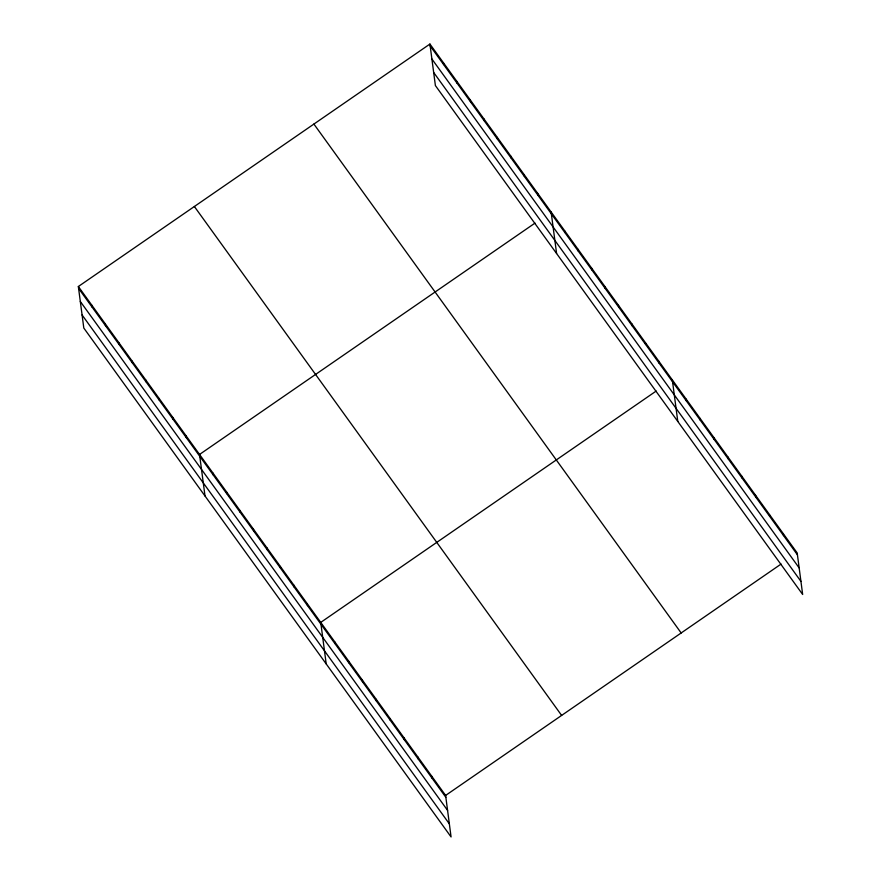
<?xml version="1.0" encoding="UTF-8"?>
<svg xmlns="http://www.w3.org/2000/svg" width="881" height="881" viewBox="0 0 881 881"><rect width="100%" height="100%" fill="white"/><g stroke="black" fill="none" stroke-linecap="round" stroke-linejoin="round"><path stroke-width="1.32" d="M78.343 286.523L445.61 795.433L451.072 836.95L83.805 328.04L78.343 286.523L429.928 44.05L797.195 552.96L802.657 594.477L435.39 85.567L429.928 44.05M535.009 223.102L199.535 454.464L205.009 495.981M656.202 391.043L320.739 622.404L326.201 663.922M445.61 795.433L781.073 564.071M430.17 45.922L797.437 554.832M431.899 59.005L799.155 567.915M433.672 72.484L800.939 581.394M313.9 124.067L681.167 632.976M194.371 206.506L561.626 715.416M78.585 288.395L445.852 797.305M80.314 301.478L447.581 810.388M82.087 314.958L449.354 823.867M783.319 533.732L783.561 535.615M769.443 514.515L769.686 516.387M755.568 495.287L755.81 497.159M741.692 476.059L741.945 477.931M727.816 456.832L728.069 458.704M713.94 437.604L714.194 439.487M700.065 418.387L700.318 420.259M686.2 399.159L686.442 401.031M672.324 379.931L677.786 421.448M658.856 361.276L659.098 363.148M645.388 342.61L645.63 344.482M631.919 323.955L632.173 325.827M618.451 305.289L618.704 307.161M604.994 286.633L605.236 288.505M591.525 267.967L591.768 269.85M578.057 249.312L578.299 251.184M564.589 230.646L564.831 232.529M551.121 211.991L556.594 253.508M537.652 193.335L537.906 195.208M524.195 174.669L524.437 176.541M510.727 156.014L510.969 157.886M497.258 137.348L497.501 139.22M483.79 118.693L484.043 120.565M470.322 100.027L470.575 101.91M456.854 81.371L457.107 83.243M443.396 62.705L443.639 64.588M431.734 776.205L431.976 778.077M417.858 756.977L418.112 758.86M403.983 737.76L404.236 739.633M390.107 718.533L390.36 720.405M376.231 699.305L376.484 701.177M362.366 680.077L362.609 681.949M348.491 660.849L348.733 662.732M334.615 641.632L334.857 643.504M307.271 603.738L307.513 605.621M293.802 585.083L294.056 586.955M280.334 566.428L280.587 568.3M266.877 547.762L267.119 549.634M253.409 529.107L253.651 530.979M239.94 510.44L240.183 512.313M226.472 491.785L226.725 493.657M213.004 473.119L213.257 474.991M186.078 435.798L186.32 437.681M172.61 417.142L172.852 419.015M159.142 398.476L159.384 400.359M145.673 379.821L145.927 381.693M132.205 361.166L132.458 363.038M118.737 342.5L118.99 344.372M105.279 323.845L105.522 325.717M91.811 305.178L92.053 307.051"/></g></svg>
